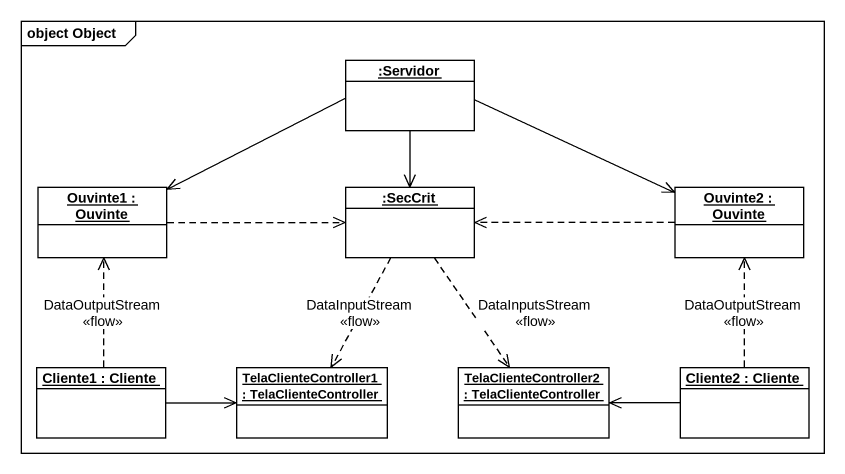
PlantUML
@startuml
mainframe object Object
hide circle
hide empty members
object ":Servidor" as Servidor
object "Ouvinte1 : Ouvinte" as Ouvinte1
object ":SecCrit" as SecCrit
object "Ouvinte2 : Ouvinte" as Ouvinte2
object "Cliente1 : Cliente" as Cliente1
object "TelaClienteController1 : TelaClienteController" as TelaClienteController1
object "TelaClienteController2 : TelaClienteController" as TelaClienteController2
object "Cliente2 : Cliente" as Cliente2
Servidor -left-> Ouvinte1
Servidor --> SecCrit
Servidor -right-> Ouvinte2
Ouvinte1 .right.> SecCrit
SecCrit ..> TelaClienteController1 : DataInputStream\n<<flow>>
SecCrit ..> TelaClienteController2 : DataInputsStream\n<<flow>>
Ouvinte2 .left.> SecCrit
Cliente1 .up.> Ouvinte1 : DataOutputStream\n<<flow>>
Cliente1 -right-> TelaClienteController1
Cliente2 .up.> Ouvinte2 : DataOutputStream\n<<flow>>
Cliente2 -left-> TelaClienteController2
@enduml
